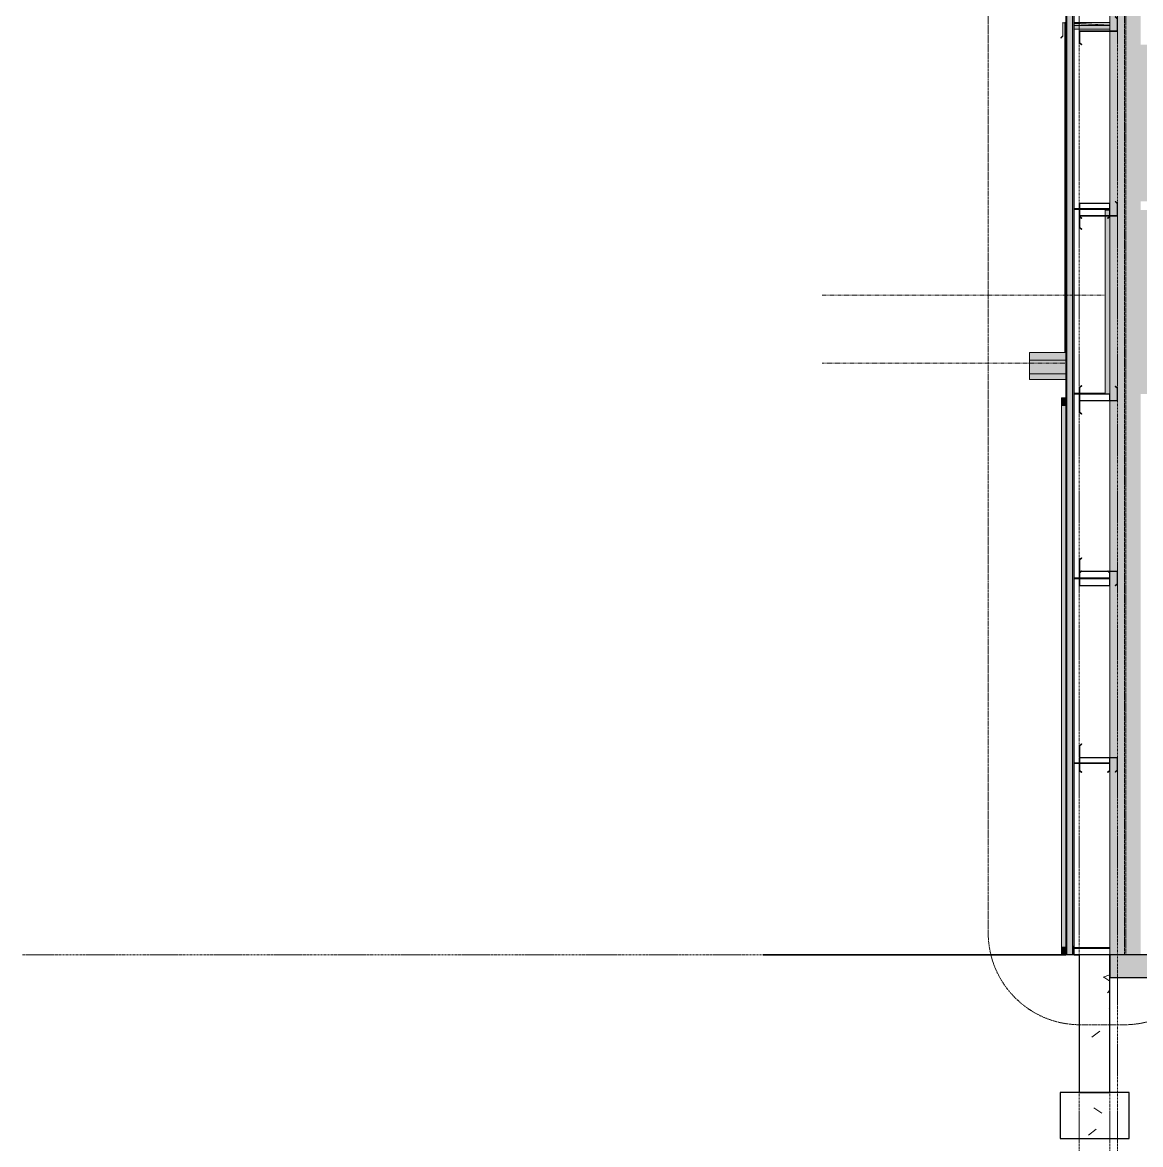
# Model space of a CAD drawing. Header units: inches. Extents: x -55396 to -733, y -290 to 853.
# Drawn here: x -14449.9 to -14158, y -49.6 to 243.5 of the extents above; entities that cross this region are included whole.
import ezdxf

# ---------------------------------------------------------------- set-up
doc = ezdxf.new("R2010")
doc.units = ezdxf.units.IN
doc.header["$MEASUREMENT"] = 0
for name, pattern in [('Dash', [0.25, 0.125, -0.125]), ('Dash Dot 3_16_', [0.3125, 0.1875, -0.0625, 0, -0.0625]), ('Grid Line 1_2_', [0.875, 0.5, -0.125, 0.125, -0.125]), ('Grid Line 1_2__2_', [0.875, 0.5, -0.125, 0.125, -0.125]), ('Hidden 1_8_', [0.1875, 0.125, -0.0625])]:
    doc.linetypes.add(name, pattern=pattern)
for name, color, linetype, lineweight in [('A-ANNO-SYMB', 150, 'Continuous', 9), ('A-DETL', 90, 'Continuous', 9), ('A-FLOR', 192, 'Continuous', 9), ('A-FLOR-LEVL', 51, 'Continuous', 9), ('A-GLAZ-CWMG', 51, 'Continuous', 9), ('A-ROOF', 132, 'Continuous', 9), ('A-ROOF-OTLN', 132, 'Continuous', 9), ('A-WALL', 113, 'Continuous', 9), ('A-WALL-PATT', 111, 'Continuous', 25), ('C-TOPO', 7, 'Continuous', 9), ('L-SITE-WALL', 31, 'Continuous', 9), ('S-BEAM', 12, 'Continuous', 9), ('S-COLS', 52, 'Continuous', 9), ('S-FNDN', 32, 'Continuous', 9), ('S-GRID', 1, 'Continuous', 9)]:
    doc.layers.add(name, color=color, linetype=linetype, lineweight=lineweight)
pattern_1 = [(50, (-38141.46, 98.42), (55.0854, -4.81984), [5.76, -63.36]), (355, (-38141.46, 98.42), (-10.6557, 57.76853), [4.608, -50.688]), (100.451, (-38136.87, 98.02), (44.42947, 52.94866), [4.895, -53.848]), (46.184, (-38141.46, 113.78), (81.96444, -12.71212), [8.64, -95.04]), (96.636, (-38134.63, 112.72), (71.7815, 74.8124), [7.343, -80.772]), (351.184, (-38141.46, 113.78), (71.78195, 74.81243), [6.912, -76.032]), (21, (-38133.78, 109.94), (45.84207, -30.92146), [5.76, -63.36]), (326, (-38133.78, 109.94), (18.68706, 55.69148), [4.608, -50.688]), (71.451, (-38129.96, 107.363), (64.5289, 24.7701), [4.895, -53.848]), (37.5, (-38141.46, 98.42), (0.933895, 25.566816), [2.534, -47.539, 2.534, -48.922, -50.88]), (37.5, (-38141.46, 98.42), (0.933895, 25.566816), [-101.53, 2.534, -48.346]), (7.5, (-38141.46, 98.42), (20.20404, 30.2913), [2.534, -26.803, 2.534, -46.387, -19.392]), (7.5, (-38141.46, 98.42), (20.20404, 30.2913), [-78.259, 2.534, -16.858]), (327.5, (-38158.586, 98.42), (40.997785, -1.732403), [2.534, -16.666, 2.534, -57.37, -79.488]), (327.5, (-38158.586, 98.42), (40.997785, -1.732403), [-79.104, 2.534, -76.954]), (317.5, (-38166.266, 98.42), (44.78888, 7.68784), [2.534, -22.426, 2.534, -37.248, -56.448]), (317.5, (-38166.266, 98.42), (44.78888, 7.68784), [-64.742, 2.534, -53.914])]
pattern_2 = [(90, (-37026.9, -1108), (-193, -193), [48, -145]), (180, (-37026.9, -1108), (-2e-14, -193), [96.25, -96.75]), (270, (-37123.16, -1060), (-193, -193), [48, -145]), (180, (-37026.9, -1060), (-2e-14, -193), [96.25, -96.75]), (270, (-37123.4, -1060), (-193, -193), [48, -145]), (180, (-37123.4, -1060), (-2e-14, -193), [96.25, -96.75]), (90, (-37219.66, -1108), (-193, -193), [48, -145]), (180, (-37123.4, -1108), (-2e-14, -193), [96.25, -96.75]), (90, (-37074.9, -1059.75), (-193, -193), [48, -145]), (180, (-37026.66, -1059.75), (-2e-14, -193), [48.25, -144.75]), (180, (-37026.66, -1011.75), (-2e-14, -193), [48.25, -144.75]), (90, (-37171.4, -1059.75), (-193, -193), [48, -145]), (180, (-37075.16, -1059.75), (-2e-14, -193), [96.25, -96.75]), (270, (-37075.16, -1011.75), (-193, -193), [48, -145]), (180, (-37075.16, -1011.75), (-2e-14, -193), [96.25, -96.75]), (180, (-37171.66, -1059.75), (-2e-14, -193), [48, -145]), (270, (-37171.66, -1011.75), (-193, -193), [48, -145]), (180, (-37171.66, -1011.75), (-2e-14, -193), [48, -145]), (90, (-37026.9, -1011.5), (-193, -193), [48, -145]), (180, (-37026.9, -1011.5), (-2e-14, -193), [96.25, -96.75]), (270, (-37123.16, -963.5), (-193, -193), [48, -145]), (180, (-37026.9, -963.5), (-2e-14, -193), [96.25, -96.75]), (270, (-37123.4, -963.5), (-193, -193), [48, -145]), (180, (-37123.4, -963.5), (-2e-14, -193), [96.25, -96.75]), (270, (-37219.66, -963.5), (-193, -193), [48, -145]), (180, (-37123.4, -1011.5), (-2e-14, -193), [96.25, -96.75]), (90, (-37074.9, -963.25), (-193, -193), [48, -145]), (180, (-37026.66, -963.25), (-2e-14, -193), [48.25, -144.75]), (180, (-37026.66, -915.25), (-2e-14, -193), [48.25, -144.75]), (90, (-37171.4, -963.25), (-193, -193), [48, -145]), (180, (-37075.16, -963.25), (-2e-14, -193), [96.25, -96.75]), (270, (-37075.16, -915.25), (-193, -193), [48, -145]), (180, (-37075.16, -915.25), (-2e-14, -193), [96.25, -96.75]), (180, (-37171.66, -963.25), (-2e-14, -193), [48, -145]), (270, (-37171.66, -915.25), (-193, -193), [48, -145]), (180, (-37171.66, -915.25), (-2e-14, -193), [48, -145])]
pattern_3 = [(45, (-38141.46, 98.42), (-19.00703, 19.00703), []), (45, (-38141.46, 127.22), (-19.00703, 19.00703), [])]

# ---------------------------------------------------------------- blocks, each defined once
blk = doc.blocks.new('Locker Rooms and Restrooms_rvt-4-Section 6')
at = {"layer": 'A-FLOR-LEVL', "linetype": 'Grid Line 1_2__2_'}
blk.add_line((-26557.32, 0), (-21746.96, 0), dxfattribs=at)
blk = doc.blocks.new('Struct_Xcel_Sports Complex_rvt-4-Section 6')
at = {"layer": 'A-FLOR'}
blk.add_hatch(color=254, dxfattribs=at).paths.add_polyline_path([(-24981.53, -6), (-22066.14, -6), (-22066.14, 0), (-26273.39, 0), (-26273.39, -6), (-25258.01, -6)], flags=0)
at = {"layer": 'A-WALL-PATT', "lineweight": 9}
h = blk.add_hatch(dxfattribs=at)
h.set_pattern_fill('FP_37', color=250, style=0, pattern_type=2)
h.set_pattern_definition(pattern_1)
h.paths.add_polyline_path([(-26281.39, -36), (-26273.39, -36), (-26273.39, 0), (-26281.39, 0), (-26281.39, -1.7)], flags=0)
at = {"layer": 'S-FNDN'}
h = blk.add_hatch(dxfattribs=at)
h.set_pattern_fill('FP_37', color=256, style=0, pattern_type=2)
h.set_pattern_definition(pattern_1)
h.paths.add_polyline_path([(-26268.39, -48), (-26268.39, -36), (-26286.39, -36), (-26286.39, -48)], flags=0)
at = {"layer": 'A-FLOR', "color": 130, "lineweight": 25}
for p, q in [((-26273.39, 0), (-26273.39, -6)), ((-22066.14, 0), (-26273.39, 0)), ((-26273.39, -6), (-22066.14, -6))]:
    blk.add_line(p, q, dxfattribs=at)
at = {"layer": 'L-SITE-WALL', "color": 130, "lineweight": 25}
for p, q in [((-26273.39, 0), (-26281.39, 0)), ((-26281.39, 0), (-26281.39, -36)), ((-26273.39, -36), (-26273.39, 0)), ((-26281.39, -36), (-26273.39, -36))]:
    blk.add_line(p, q, dxfattribs=at)
at = {"layer": 'S-FNDN', "color": 130, "lineweight": 25}
for p, q in [((-26268.39, -36), (-26286.39, -36)), ((-26286.39, -36), (-26286.39, -48)), ((-26268.39, -48), (-26268.39, -36)), ((-26286.39, -48), (-26268.39, -48))]:
    blk.add_line(p, q, dxfattribs=at)
blk = doc.blocks.new('Girt_C - 8_D-1279678-Section 6')
at = {"layer": 'S-BEAM'}
h = blk.add_hatch(color=256, dxfattribs=at)
h.paths.add_polyline_path([(-26280.81, 47.57), (-26280.74, 47.66), (-26281.28, 48.11), (-26281.28, 51.37), (-26281.39, 51.37), (-26281.39, 48.05)], flags=0)
h.paths.add_polyline_path([(-26273.96, 47.57), (-26273.39, 48.05), (-26273.39, 51.37), (-26273.5, 51.37), (-26273.5, 48.11), (-26274.04, 47.66)], flags=0)
for p, q in [((-26281.39, 51.37), (-26281.39, 48.05)), ((-26281.28, 48.11), (-26281.28, 51.37)), ((-26273.5, 51.37), (-26273.5, 48.11)), ((-26281.39, 48.05), (-26280.81, 47.57)), ((-26280.74, 47.66), (-26281.28, 48.11)), ((-26280.81, 47.57), (-26280.74, 47.66)), ((-26273.5, 48.11), (-26274.04, 47.66)), ((-26274.04, 47.66), (-26273.96, 47.57)), ((-26273.96, 47.57), (-26273.39, 48.05))]:
    blk.add_line(p, q, dxfattribs=at)
for centre, radius, start, end in [((-26281.2, 51.37), 0.188, 90, 180), ((-26281.2, 51.37), 0.0782, 90, 176.9576), ((-26273.58, 51.37), 0.0782, 2.1227, 90)]:
    blk.add_arc(centre, radius, start, end, dxfattribs=at)
blk = doc.blocks.new('Girt_C - 8_D-1253499-Section 6')
at = {"layer": 'S-BEAM'}
h = blk.add_hatch(color=256, dxfattribs=at)
h.paths.add_polyline_path([(-26281.2, 96.32), (-26273.58, 96.32), (-26273.58, 96.43), (-26281.2, 96.43)], flags=0)
h.paths.add_polyline_path([(-26273.5, 96.5), (-26273.39, 96.51), (-26273.39, 99.82), (-26273.76, 100.07), (-26273.86, 100.07), (-26273.5, 99.77)], flags=0)
h.paths.add_polyline_path([(-26281.28, 96.5), (-26281.2, 99.83), (-26281.02, 100.07), (-26281.09, 100.07), (-26281.39, 99.82), (-26281.39, 96.51)], flags=0)
h.paths.add_polyline_path([(-26273.86, 100.18), (-26273.82, 100.18), (-26273.97, 100.3), (-26273.99, 100.18)], flags=0)
h.paths.add_polyline_path([(-26280.96, 100.18), (-26280.75, 100.22), (-26280.82, 100.3)], flags=0)
for p, q in [((-26281.09, 100.07), (-26281.39, 99.82)), ((-26281.39, 99.82), (-26281.39, 96.51)), ((-26281.28, 99.77), (-26280.92, 100.07)), ((-26281.28, 96.5), (-26281.28, 99.77)), ((-26280.82, 100.3), (-26280.97, 100.18)), ((-26280.75, 100.22), (-26280.82, 100.3)), ((-26273.97, 100.3), (-26274.04, 100.22)), ((-26273.82, 100.18), (-26273.97, 100.3)), ((-26273.86, 100.07), (-26273.5, 99.77)), ((-26273.39, 99.82), (-26273.69, 100.07)), ((-26273.5, 99.77), (-26273.5, 96.5)), ((-26273.58, 96.43), (-26281.2, 96.43)), ((-26281.2, 96.32), (-26273.58, 96.32))]:
    blk.add_line(p, q, dxfattribs=at)
for centre, radius, start, end in [((-26281.2, 96.51), 0.188, 180, 270), ((-26281.2, 96.51), 0.0782, 182.1227, 270), ((-26273.58, 96.51), 0.188, 270, 0), ((-26273.58, 96.51), 0.0782, 270, 356.9576)]:
    blk.add_arc(centre, radius, start, end, dxfattribs=at)
blk = doc.blocks.new('Rectangular Mullion - Exterior 2_ x 4_5_-1135294-Section 6')
at = {"layer": 'A-GLAZ-CWMG'}
blk.add_hatch(color=256, dxfattribs=at).paths.add_polyline_path([(-26284.88, 0), (-26284.9, 2), (-26286.02, 2), (-26286.02, 0)], flags=0)
for p, q in [((-26284.88, 2), (-26286.02, 2)), ((-26286.02, 2), (-26286.02, 0))]:
    blk.add_line(p, q, dxfattribs=at)
blk = doc.blocks.new('Rectangular Mullion - Exterior 2_ x 4_5_-1142341-Section 6')
at = {"layer": 'A-GLAZ-CWMG'}
blk.add_hatch(color=256, dxfattribs=at).paths.add_polyline_path([(-26286.02, 97), (-26284.88, 97), (-26284.88, 143.5), (-26286.02, 143.5), (-26286.02, 115.49)], flags=0)
for p, q in [((-26286.02, 143.5), (-26284.88, 143.5)), ((-26286.02, 97), (-26286.02, 143.5))]:
    blk.add_line(p, q, dxfattribs=at)
blk = doc.blocks.new('Rectangular Mullion - Exterior 2_ x 4_5_-1142342-Section 6')
at = {"layer": 'A-GLAZ-CWMG'}
blk.add_hatch(color=256, dxfattribs=at).paths.add_polyline_path([(-26284.88, 2), (-26284.88, 97), (-26286.02, 97), (-26286.02, 2)], flags=0)
for p, q in [((-26286.02, 2), (-26286.02, 97)), ((-26284.88, 2), (-26286.02, 2))]:
    blk.add_line(p, q, dxfattribs=at)
blk = doc.blocks.new('Rectangular Mullion - Exterior 2_ x 4_5_-1135297-Section 6')
at = {"layer": 'A-GLAZ-CWMG'}
blk.add_hatch(color=256, dxfattribs=at).paths.add_polyline_path([(-26286.02, 143.5), (-26284.88, 143.5), (-26284.88, 145.5), (-26286.02, 145.5), (-26286.02, 144.78)], flags=0)
for p, q in [((-26284.88, 145.5), (-26286.02, 145.5)), ((-26286.02, 145.5), (-26286.02, 143.5)), ((-26286.02, 143.5), (-26284.88, 143.5))]:
    blk.add_line(p, q, dxfattribs=at)
blk = doc.blocks.new('Rectangular Mullion - Profile_Polycarbonate_Lower-1149884-Section 6')
at = {"layer": 'A-GLAZ-CWMG'}
blk.add_hatch(color=256, dxfattribs=at).paths.add_polyline_path([(-26282.75, 0), (-26282.81, 0.06), (-26284.81, 0.06), (-26284.88, 0)], flags=0)
at = {"layer": 'A-GLAZ-CWMG', "lineweight": 13}
for p, q in [((-26284.75, 1.46), (-26284.88, 1.46)), ((-26284.88, 1.46), (-26284.88, 0)), ((-26284.88, 0), (-26282.75, 0)), ((-26284.81, 0.06), (-26284.81, 1.39)), ((-26284.81, 1.39), (-26284.75, 1.39)), ((-26282.81, 0.06), (-26284.81, 0.06)), ((-26284.75, 1.39), (-26284.75, 1.46)), ((-26282.75, 2.24), (-26283.1, 2.24)), ((-26283.1, 2.24), (-26283.1, 1.99)), ((-26283.1, 1.99), (-26283.04, 1.99)), ((-26283.04, 1.99), (-26283.04, 2.18)), ((-26283.04, 2.18), (-26282.81, 2.18)), ((-26282.81, 2.18), (-26282.81, 0.06)), ((-26282.75, 0), (-26282.75, 2.24))]:
    blk.add_line(p, q, dxfattribs=at)
blk = doc.blocks.new('Rectangular Mullion - Profile_Polycarbonate_Upper and left-1189760-Section 6')
at = {"layer": 'A-GLAZ-CWMG'}
for points in [[(-26284.68, 0.06), (-26283.1, 0.06), (-26283.1, 346.41), (-26284.68, 346.41), (-26284.68, 0.2)], [(-26284.75, 0.06), (-26284.75, 343.75), (-26284.88, 343.75), (-26284.81, 0.06)], [(-26282.81, 0.06), (-26282.75, 343), (-26283.1, 343), (-26283.1, 0.06)], [(-26284.75, 0.06), (-26284.68, 0.06), (-26284.75, 0.12)], [(-26283.1, 0.06), (-26283.1, 0.06), (-26283.1, 0.35)]]:
    blk.add_hatch(color=256, dxfattribs=at).paths.add_polyline_path(points, flags=0)
for p, q in [((-26283.1, 346.41), (-26284.68, 346.41)), ((-26284.75, 343.75), (-26284.88, 343.75)), ((-26284.88, 343.75), (-26284.88, 1.46)), ((-26284.75, 343.75), (-26284.75, 0.06)), ((-26282.75, 343), (-26283.1, 343)), ((-26283.1, 343), (-26283.1, 0.06)), ((-26282.75, 343), (-26282.75, 2.24))]:
    blk.add_line(p, q, dxfattribs=at)
blk = doc.blocks.new('Girt_C - 8_D-1253520-Section 6')
at = {"layer": 'S-BEAM'}
h = blk.add_hatch(color=256, dxfattribs=at)
h.paths.add_polyline_path([(-26273.97, 192.31), (-26273.39, 192.8), (-26273.39, 192.94), (-26273.5, 192.94), (-26273.5, 192.85), (-26274.04, 192.4)], flags=0)
h.paths.add_polyline_path([(-26280.82, 192.31), (-26280.75, 192.4), (-26281.28, 192.85), (-26281.28, 192.71)], flags=0)
h.paths.add_polyline_path([(-26281.39, 192.86), (-26281.28, 192.86), (-26281.28, 196.11), (-26281.39, 196.11), (-26281.39, 192.86)], flags=0)
h.paths.add_polyline_path([(-26273.5, 193.05), (-26273.39, 193.05), (-26273.39, 196.11), (-26273.5, 196.11), (-26273.5, 193.61)], flags=0)
h.paths.add_polyline_path([(-26273.58, 196.19), (-26273.58, 196.3), (-26281.2, 196.3), (-26281.2, 196.19)], flags=0)
for p, q in [((-26281.39, 196.11), (-26281.39, 192.86)), ((-26281.28, 192.86), (-26281.28, 196.11)), ((-26273.58, 196.3), (-26281.2, 196.3)), ((-26281.2, 196.19), (-26273.58, 196.19)), ((-26273.5, 196.11), (-26273.5, 193.05)), ((-26280.75, 192.4), (-26281.28, 192.85)), ((-26281.28, 192.71), (-26280.82, 192.31)), ((-26280.82, 192.31), (-26280.75, 192.4)), ((-26273.5, 192.85), (-26274.04, 192.4)), ((-26274.04, 192.4), (-26273.97, 192.31)), ((-26273.97, 192.31), (-26273.39, 192.8)), ((-26273.5, 192.94), (-26273.5, 192.85))]:
    blk.add_line(p, q, dxfattribs=at)
for centre, radius, start, end in [((-26281.2, 196.11), 0.188, 90, 180), ((-26281.2, 196.11), 0.0782, 90, 177.8773), ((-26273.58, 196.11), 0.188, 0, 90), ((-26273.58, 196.11), 0.0782, 3.0424, 90)]:
    blk.add_arc(centre, radius, start, end, dxfattribs=at)
blk = doc.blocks.new('Girt_C - 8_D-1279677-Section 6')
at = {"layer": 'S-BEAM'}
h = blk.add_hatch(color=256, dxfattribs=at)
h.paths.add_polyline_path([(-26281.28, 144.87), (-26281.28, 148.14), (-26280.74, 148.59), (-26280.81, 148.67), (-26281.39, 148.19), (-26281.39, 144.88)], flags=0)
h.paths.add_polyline_path([(-26273.5, 144.87), (-26273.39, 144.88), (-26273.44, 146.5), (-26273.5, 146.5)], flags=0)
for p, q in [((-26280.81, 148.67), (-26281.39, 148.19)), ((-26281.39, 148.19), (-26281.39, 144.88)), ((-26281.28, 148.14), (-26280.74, 148.59)), ((-26281.28, 144.87), (-26281.28, 148.14)), ((-26280.74, 148.59), (-26280.81, 148.67)), ((-26273.5, 146.5), (-26273.5, 144.87))]:
    blk.add_line(p, q, dxfattribs=at)
for centre, radius, start, end in [((-26281.2, 144.88), 0.188, 180, 270), ((-26281.2, 144.88), 0.0782, 183.0424, 270), ((-26273.58, 144.88), 0.0782, 270, 357.8773)]:
    blk.add_arc(centre, radius, start, end, dxfattribs=at)
blk = doc.blocks.new('Girt_Z - 10_D-1223970-Section 6')
at = {"layer": 'S-BEAM', "lineweight": 15}
for p, q in [((-26271.96, 148.54), (-26272.04, 148.46)), ((-26272.04, 148.46), (-26271.5, 148.01)), ((-26271.39, 148.06), (-26271.96, 148.54)), ((-26271.5, 148.01), (-26271.5, 144.87)), ((-26271.39, 144.69), (-26271.39, 148.06)), ((-26281.39, 144.61), (-26281.39, 141.67)), ((-26281.28, 141.72), (-26281.28, 144.61)), ((-26271.58, 144.8), (-26281.2, 144.8)), ((-26281.2, 144.69), (-26271.39, 144.69)), ((-26281.39, 141.67), (-26280.82, 141.19)), ((-26280.75, 141.27), (-26281.28, 141.72)), ((-26280.82, 141.19), (-26280.75, 141.27))]:
    blk.add_line(p, q, dxfattribs=at)
for centre, radius, start, end in [((-26281.2, 144.61), 0.188, 90, 180), ((-26281.2, 144.61), 0.0782, 90, 177.8773), ((-26271.58, 144.88), 0.0782, 270, 356.9576)]:
    blk.add_arc(centre, radius, start, end, dxfattribs=at)
blk = doc.blocks.new('Girt_Z - 10_D-1223971-Section 6')
at = {"layer": 'S-BEAM'}
h = blk.add_hatch(dxfattribs=at)
h.set_pattern_fill('FP_35', color=256, style=0, pattern_type=2)
h.set_pattern_definition(pattern_3)
h.paths.add_polyline_path([(-26280.82, 237.69), (-26280.75, 237.77), (-26281.28, 238.22), (-26281.28, 241.11), (-26281.39, 241.11), (-26281.39, 238.17)], flags=0)
h.paths.add_polyline_path([(-26271.39, 241.19), (-26271.39, 244.56), (-26271.96, 245.04), (-26272.04, 244.96), (-26271.5, 244.51), (-26271.5, 241.37)], flags=0)
h.paths.add_polyline_path([(-26271.39, 241.19), (-26271.58, 241.3), (-26281.2, 241.3), (-26281.2, 241.19), (-26277.51, 241.19)], flags=0)
at = {"layer": 'S-BEAM', "lineweight": 15}
for p, q in [((-26271.96, 245.04), (-26272.04, 244.96)), ((-26272.04, 244.96), (-26271.5, 244.51)), ((-26271.39, 244.56), (-26271.96, 245.04)), ((-26271.5, 244.51), (-26271.5, 241.37)), ((-26271.39, 241.19), (-26271.39, 244.56)), ((-26281.39, 241.11), (-26281.39, 238.17)), ((-26281.28, 238.22), (-26281.28, 241.11)), ((-26271.58, 241.3), (-26281.2, 241.3)), ((-26281.2, 241.19), (-26271.39, 241.19)), ((-26281.39, 238.17), (-26280.82, 237.69)), ((-26280.75, 237.77), (-26281.28, 238.22)), ((-26280.82, 237.69), (-26280.75, 237.77))]:
    blk.add_line(p, q, dxfattribs=at)
for centre, radius, start, end in [((-26281.2, 241.11), 0.188, 90, 180), ((-26281.2, 241.11), 0.0782, 90, 177.8773), ((-26271.58, 241.38), 0.0782, 270, 356.9576)]:
    blk.add_arc(centre, radius, start, end, dxfattribs=at)
blk = doc.blocks.new('Girt_Z - 10_D-1223975-Section 6')
at = {"layer": 'S-BEAM'}
h = blk.add_hatch(dxfattribs=at)
h.set_pattern_fill('FP_35', color=256, style=0, pattern_type=2)
h.set_pattern_definition(pattern_3)
h.paths.add_polyline_path([(-26280.82, 189.44), (-26280.75, 189.52), (-26281.28, 189.97), (-26281.28, 192.86), (-26281.39, 192.86), (-26281.39, 189.92)], flags=0)
h.paths.add_polyline_path([(-26271.39, 192.94), (-26271.39, 196.31), (-26271.96, 196.79), (-26272.04, 196.71), (-26271.5, 196.26), (-26271.5, 193.12)], flags=0)
h.paths.add_polyline_path([(-26271.39, 192.94), (-26271.58, 193.05), (-26281.2, 193.05), (-26281.2, 192.94), (-26277.51, 192.94)], flags=0)
at = {"layer": 'S-BEAM', "lineweight": 15}
for p, q in [((-26271.96, 196.79), (-26272.04, 196.71)), ((-26272.04, 196.71), (-26271.5, 196.26)), ((-26271.39, 196.31), (-26271.96, 196.79)), ((-26271.5, 196.26), (-26271.5, 193.12)), ((-26271.39, 192.94), (-26271.39, 196.31)), ((-26281.39, 192.86), (-26281.39, 189.92)), ((-26281.28, 189.97), (-26281.28, 192.86)), ((-26271.58, 193.05), (-26281.2, 193.05)), ((-26281.2, 192.94), (-26271.39, 192.94)), ((-26281.39, 189.92), (-26280.82, 189.44)), ((-26280.75, 189.52), (-26281.28, 189.97)), ((-26280.82, 189.44), (-26280.75, 189.52))]:
    blk.add_line(p, q, dxfattribs=at)
for centre, radius, start, end in [((-26281.2, 192.86), 0.188, 90, 180), ((-26281.2, 192.86), 0.0782, 90, 177.8773), ((-26271.58, 193.13), 0.0782, 270, 356.9576)]:
    blk.add_arc(centre, radius, start, end, dxfattribs=at)
blk = doc.blocks.new('Girt_Z - 10_D-1239982-Section 6')
at = {"layer": 'S-BEAM', "lineweight": 15}
for p, q in [((-26280.82, 103.68), (-26281.39, 103.2)), ((-26281.39, 103.2), (-26281.39, 100.26)), ((-26281.28, 103.14), (-26280.75, 103.59)), ((-26281.28, 100.25), (-26281.28, 103.14)), ((-26280.75, 103.59), (-26280.82, 103.68)), ((-26271.39, 100.18), (-26281.2, 100.18)), ((-26281.2, 100.07), (-26271.58, 100.07)), ((-26271.5, 100), (-26271.5, 96.86)), ((-26271.39, 96.8), (-26271.39, 100.18)), ((-26271.5, 96.86), (-26272.04, 96.41)), ((-26271.96, 96.32), (-26271.39, 96.8)), ((-26272.04, 96.41), (-26271.96, 96.32))]:
    blk.add_line(p, q, dxfattribs=at)
for centre, radius, start, end in [((-26281.2, 100.26), 0.188, 180, 270), ((-26281.2, 100.26), 0.0782, 182.1227, 270), ((-26271.58, 99.99), 0.0782, 3.0424, 90)]:
    blk.add_arc(centre, radius, start, end, dxfattribs=at)
blk = doc.blocks.new('Girt_Z - 10_D-1236892-Section 6')
at = {"layer": 'S-BEAM'}
h = blk.add_hatch(dxfattribs=at)
h.set_pattern_fill('FP_35', color=256, style=0, pattern_type=2)
h.set_pattern_definition(pattern_3)
h.paths.add_polyline_path([(-26271.96, 47.7), (-26271.39, 48.18), (-26271.39, 51.55), (-26271.5, 51.37), (-26271.5, 48.23), (-26272.04, 47.78)], flags=0)
h.paths.add_polyline_path([(-26281.2, 51.45), (-26271.58, 51.45), (-26271.39, 51.55), (-26281.2, 51.55)], flags=0)
h.paths.add_polyline_path([(-26281.28, 51.63), (-26281.28, 54.52), (-26280.75, 54.97), (-26280.82, 55.05), (-26281.39, 54.57), (-26281.39, 51.63)], flags=0)
at = {"layer": 'S-BEAM', "lineweight": 15}
for p, q in [((-26280.82, 55.05), (-26281.39, 54.57)), ((-26281.39, 54.57), (-26281.39, 51.63)), ((-26281.28, 54.52), (-26280.75, 54.97)), ((-26281.28, 51.63), (-26281.28, 54.52)), ((-26280.75, 54.97), (-26280.82, 55.05)), ((-26271.39, 51.55), (-26281.2, 51.55)), ((-26281.2, 51.45), (-26271.58, 51.45)), ((-26271.5, 51.37), (-26271.5, 48.23)), ((-26271.39, 48.18), (-26271.39, 51.55)), ((-26271.5, 48.23), (-26272.04, 47.78)), ((-26272.04, 47.78), (-26271.96, 47.7)), ((-26271.96, 47.7), (-26271.39, 48.18))]:
    blk.add_line(p, q, dxfattribs=at)
for centre, radius, start, end in [((-26281.2, 51.63), 0.188, 180, 270), ((-26281.2, 51.63), 0.0782, 182.1227, 270), ((-26271.58, 51.37), 0.0782, 3.0424, 90)]:
    blk.add_arc(centre, radius, start, end, dxfattribs=at)
blk = doc.blocks.new('W-Wide Flange-Column - B1_L-1279662-Section 6')
at = {"layer": 'S-COLS', "linetype": 'Hidden 1_8_'}
for p, q in [((-26269.55, 336.26), (-26269.55, 0)), ((-26269.23, 0), (-26269.23, 336.26))]:
    blk.add_line(p, q, dxfattribs=at)

msp = doc.modelspace()

# ---------------------------------------------------------------- hatches: boundary and pattern name
at = {"layer": 'A-ROOF', "lineweight": 5}
for points in [[(-14187, 155.33), (-14177.48, 155.33), (-14177.48, 157.33), (-14187, 157.33)], [(-14187, 151.73), (-14177.48, 151.73), (-14177.48, 155.33), (-14187, 155.33), (-14187, 154.55)]]:
    msp.add_hatch(color=256, dxfattribs=at).paths.add_polyline_path(points, flags=0)
at = {"layer": 'A-ROOF-OTLN', "lineweight": 5}
msp.add_hatch(color=256, dxfattribs=at).paths.add_polyline_path([(-14177.48, 150.23), (-14177.48, 151.73), (-14187, 151.73), (-14187, 150.23), (-14178.75, 150.23)], flags=0)
at = {"layer": 'A-WALL', "lineweight": 5}
h = msp.add_hatch(color=256, dxfattribs=at)
h.paths.add_polyline_path([(-14178.77, 239.46), (-14178.25, 239.97), (-14178.25, 243.43), (-14178.31, 243.5), (-14178.31, 240), (-14178.81, 239.5)], flags=0)
h.paths.add_polyline_path([(-14166, 242.79), (-14166, 242.85), (-14170.11, 243.01)], flags=0)
h = msp.add_hatch(color=256, dxfattribs=at)
h.paths.add_polyline_path([(-14166, 242.69), (-14166, 242.79), (-14175.36, 243.28), (-14175.36, 242.69), (-14170.11, 242.69)], flags=0)
h.paths.add_polyline_path([(-14177.54, 242.69), (-14177.48, 242.69), (-14177.48, 243.39), (-14177.75, 243.41), (-14177.75, 242.69)], flags=0)
h.paths.add_polyline_path([(-14166, 242.85), (-14166, 243.5), (-14175.36, 243.43), (-14175.36, 243.35), (-14170.11, 243.07)], flags=0)
h.paths.add_polyline_path([(-14177.48, 243.46), (-14177.48, 243.5), (-14177.75, 243.47)], flags=0)
h = msp.add_hatch(color=256, dxfattribs=at)
h.paths.add_polyline_path([(-14177.48, 240), (-14177.54, 242.69), (-14177.75, 242.63), (-14177.75, 240)], flags=0)
h.paths.add_polyline_path([(-14175.36, 241.75), (-14166, 241.75), (-14166, 242.69), (-14175.36, 242.63)], flags=0)
msp.add_hatch(color=256, dxfattribs=at).paths.add_polyline_path([(-14177.75, 239.5), (-14177.48, 239.5), (-14177.48, 240), (-14177.75, 240)], flags=0)
at = {"layer": 'A-WALL-PATT', "lineweight": 9, "transparency": 33554649}
msp.add_hatch(color=256, dxfattribs=at).paths.add_polyline_path([(-14175.71, 0.06), (-14175.71, 350.57), (-14177.29, 350.57), (-14177.29, 0.06)], flags=0)
at = {"layer": 'A-WALL-PATT', "lineweight": 9}
h = msp.add_hatch(dxfattribs=at)
h.set_pattern_fill('FP_31', color=256, style=0, pattern_type=2)
h.set_pattern_definition([(90, (-38119.56, -191.25), (-193, -193), [48, -145]), (180, (-38119.56, -191.25), (-2e-14, -193), [96.25, -96.75]), (270, (-38215.81, -143.25), (-193, -193), [48, -145]), (180, (-38119.56, -143.25), (-2e-14, -193), [96.25, -96.75]), (270, (-38216.06, -143.25), (-193, -193), [48, -145]), (180, (-38216.06, -143.25), (-2e-14, -193), [96.25, -96.75]), (90, (-38312.31, -191.25), (-193, -193), [48, -145]), (180, (-38216.06, -191.25), (-2e-14, -193), [96.25, -96.75]), (90, (-38167.56, -143), (-193, -193), [48, -145]), (180, (-38119.31, -143), (-2e-14, -193), [48.25, -144.75]), (180, (-38119.31, -95), (-2e-14, -193), [48.25, -144.75]), (90, (-38264.06, -143), (-193, -193), [48, -145]), (180, (-38167.81, -143), (-2e-14, -193), [96.25, -96.75]), (270, (-38167.81, -95), (-193, -193), [48, -145]), (180, (-38167.81, -95), (-2e-14, -193), [96.25, -96.75]), (180, (-38264.31, -143), (-2e-14, -193), [48, -145]), (270, (-38264.31, -95), (-193, -193), [48, -145]), (180, (-38264.31, -95), (-2e-14, -193), [48, -145]), (90, (-38119.56, -94.75), (-193, -193), [48, -145]), (180, (-38119.56, -94.75), (-2e-14, -193), [96.25, -96.75]), (270, (-38215.81, -46.75), (-193, -193), [48, -145]), (180, (-38119.56, -46.75), (-2e-14, -193), [96.25, -96.75]), (270, (-38216.06, -46.75), (-193, -193), [48, -145]), (180, (-38216.06, -46.75), (-2e-14, -193), [96.25, -96.75]), (270, (-38312.31, -46.75), (-193, -193), [48, -145]), (180, (-38216.06, -94.75), (-2e-14, -193), [96.25, -96.75]), (90, (-38167.56, -46.5), (-193, -193), [48, -145]), (180, (-38119.31, -46.5), (-2e-14, -193), [48.25, -144.75]), (180, (-38119.31, 1.5), (-2e-14, -193), [48.25, -144.75]), (90, (-38264.06, -46.5), (-193, -193), [48, -145]), (180, (-38167.81, -46.5), (-2e-14, -193), [96.25, -96.75]), (270, (-38167.81, 1.5), (-193, -193), [48, -145]), (180, (-38167.81, 1.5), (-2e-14, -193), [96.25, -96.75]), (180, (-38264.31, -46.5), (-2e-14, -193), [48, -145]), (270, (-38264.31, 1.5), (-193, -193), [48, -145]), (180, (-38264.31, 1.5), (-2e-14, -193), [48, -145])])
h.paths.add_polyline_path([(-14166, 0), (-14166, 48.05), (-14166.57, 47.57), (-14166.64, 47.66), (-14166.11, 48.11), (-14166.11, 51.37), (-14170.11, 51.45), (-14173.81, 51.52), (-14173.81, 51.55), (-14166, 51.55), (-14166, 96.51), (-14166.11, 96.5), (-14166.19, 99.83), (-14166.57, 100.07), (-14173.53, 100.07), (-14173.89, 99.77), (-14173.89, 96.5), (-14174, 96.51), (-14174, 99.82), (-14173.81, 100.07), (-14173.81, 100.18), (-14173.57, 100.18), (-14173.42, 100.3), (-14173.35, 100.18), (-14166.64, 100.22), (-14166.57, 100.3), (-14166.43, 100.18), (-14166, 100.18), (-14166, 144.69), (-14173.81, 144.74), (-14173.81, 144.8), (-14166.11, 144.87), (-14166.19, 146.5), (-14167.24, 146.5), (-14167.24, 192.94), (-14173.81, 192.94), (-14173.81, 193.05), (-14167.24, 193.05), (-14167.24, 194.5), (-14166.11, 194.5), (-14166.11, 196.11), (-14166, 196.19), (-14166, 241.19), (-14173.81, 241.19), (-14173.81, 241.3), (-14166, 241.3), (-14166, 241.75), (-14175.36, 241.75), (-14175.36, 0), (-14174, 0)], flags=0)
h.paths.add_polyline_path([(-14173.42, 47.57), (-14174, 48.11), (-14174, 51.37), (-14173.89, 51.37), (-14173.81, 48.04), (-14173.35, 47.66)], flags=0)
h.paths.add_polyline_path([(-14173.89, 51.63), (-14174, 51.63), (-14174, 54.57), (-14173.42, 55.05), (-14173.35, 54.97), (-14173.89, 54.52)], flags=0)
h.paths.add_polyline_path([(-14173.81, 96.32), (-14173.81, 96.43), (-14166.19, 96.43), (-14166.19, 96.32), (-14173.81, 96.32)], flags=0)
h.paths.add_polyline_path([(-14166, 99.82), (-14166, 100.07), (-14166.3, 100.07), (-14166.11, 99.91)], flags=0)
h.paths.add_polyline_path([(-14173.89, 100.25), (-14174, 100.3), (-14174, 103.2), (-14173.42, 103.68), (-14173.35, 103.59), (-14173.89, 103.14), (-14173.89, 100.3)], flags=0)
h.paths.add_polyline_path([(-14173.42, 141.19), (-14174, 141.72), (-14174, 144.61), (-14173.89, 144.61), (-14173.81, 141.66), (-14173.35, 141.27)], flags=0)
h.paths.add_polyline_path([(-14173.89, 144.87), (-14174, 144.88), (-14174, 148.19), (-14173.42, 148.67), (-14173.35, 148.59), (-14173.89, 148.14)], flags=0)
h.paths.add_polyline_path([(-14173.42, 189.44), (-14174, 189.97), (-14174, 196.11), (-14173.89, 196.11), (-14173.81, 192.78), (-14173.35, 192.4), (-14173.42, 192.31), (-14173.89, 192.71), (-14173.81, 189.91), (-14173.35, 189.52)], flags=0)
h.paths.add_polyline_path([(-14167.24, 196.19), (-14173.81, 196.19), (-14173.81, 196.3), (-14166.19, 196.3), (-14166.19, 196.19)], flags=0)
h.paths.add_polyline_path([(-14173.42, 237.69), (-14174, 238.22), (-14174, 241.11), (-14173.89, 241.11), (-14173.81, 238.16), (-14173.35, 237.77)], flags=0)
h = msp.add_hatch(dxfattribs=at)
h.set_pattern_fill('FP_28', color=256, style=0, pattern_type=2)
h.set_pattern_definition(pattern_2)
h.paths.add_polyline_path([(-12532.24, 176), (-12431, 176), (-12431, 194.5), (-12535.55, 194.5), (-12552.56, 176), (-12534.84, 176)], flags=0)
h.paths.add_polyline_path([(-14166, 176), (-14166, 192.8), (-14166.57, 192.31), (-14166.64, 192.4), (-14166.11, 192.94), (-14167.24, 192.94), (-14167.24, 176)], flags=0)
h.paths.add_polyline_path([(-14158, 176), (-13878.5, 176), (-13878.5, 194.5), (-14158, 194.5), (-14158, 183.84)], flags=0)
h.paths.add_polyline_path([(-13868.5, 176), (-13589, 176), (-13589, 194.5), (-13868.5, 194.5)], flags=0)
h.paths.add_polyline_path([(-13579, 176), (-13525.76, 176), (-13531.66, 194.5), (-13579, 194.5)], flags=0)
h.paths.add_polyline_path([(-10692, 176), (-10692, 194.5), (-10973.5, 194.5), (-10973.5, 176), (-10696.91, 176)], flags=0)
h.paths.add_polyline_path([(-10983.5, 176), (-10983.5, 194.5), (-11263, 194.5), (-11263, 176), (-11077.06, 176)], flags=0)
h.paths.add_polyline_path([(-13522.49, 176), (-13518.09, 176), (-13518.09, 194.5), (-13528.39, 194.5), (-13524.99, 183.84)], flags=0)
h.paths.add_polyline_path([(-13511.47, 176), (-13507.07, 176), (-13501.17, 194.5), (-13511.47, 194.5), (-13511.47, 193.61)], flags=0)
h.paths.add_polyline_path([(-11273, 176), (-11273, 194.5), (-11377.55, 194.5), (-11394.56, 176), (-11284.42, 176)], flags=0)
h.paths.add_polyline_path([(-13503.8, 176), (-13299.5, 176), (-13299.5, 194.5), (-13497.9, 194.5), (-13498.19, 193.61)], flags=0)
h.paths.add_polyline_path([(-13289.5, 176), (-13010, 176), (-13010, 194.5), (-13289.5, 194.5)], flags=0)
h.paths.add_polyline_path([(-13000, 176), (-12860.19, 176), (-12866.09, 194.5), (-13000, 194.5)], flags=0)
h.paths.add_polyline_path([(-12856.92, 176), (-12852.53, 176), (-12852.53, 194.5), (-12862.82, 194.5), (-12862.54, 193.61)], flags=0)
h.paths.add_polyline_path([(-12845.9, 176), (-12841.51, 176), (-12835.61, 194.5), (-12845.9, 194.5), (-12845.9, 183.84)], flags=0)
h.paths.add_polyline_path([(-12838.24, 176), (-12720.5, 176), (-12720.5, 194.5), (-12832.34, 194.5), (-12832.62, 193.61)], flags=0)
h.paths.add_polyline_path([(-12710.5, 176), (-12588.89, 176), (-12605.94, 194.5), (-12710.5, 194.5)], flags=0)
h.paths.add_polyline_path([(-11395.96, 176), (-11378.91, 194.5), (-11446.59, 194.5), (-11429.52, 176), (-11396.05, 176)], flags=0)
h.paths.add_polyline_path([(-12563.37, 176), (-12553.96, 176), (-12536.91, 194.5), (-12604.59, 194.5), (-12587.52, 176), (-12570.42, 176)], flags=0)
h.paths.add_polyline_path([(-11442.67, 176), (-11430.89, 176), (-11447.94, 194.5), (-11552.5, 194.5), (-11552.5, 176), (-11449.28, 176)], flags=0)
h.paths.add_polyline_path([(-11562.5, 176), (-11562.5, 194.5), (-11842, 194.5), (-11842, 176), (-11630.01, 176)], flags=0)
h.paths.add_polyline_path([(-12421, 176), (-12141.5, 176), (-12141.5, 194.5), (-12421, 194.5)], flags=0)
h.paths.add_polyline_path([(-11852, 176), (-11852, 194.5), (-12131.5, 194.5), (-12131.5, 176), (-11906.48, 176)], flags=0)
h.paths.add_polyline_path([(-14167.24, 193.05), (-14166.11, 193.05), (-14166.11, 194.5), (-14167.24, 194.5), (-14167.24, 193.61)], flags=0)
h = msp.add_hatch(dxfattribs=at)
h.set_pattern_fill('FP_28', color=256, style=0, pattern_type=2)
h.set_pattern_definition(pattern_2)
h.paths.add_polyline_path([(-13374.87, 0), (-13299.5, 0), (-13299.5, 176), (-13503.8, 176), (-13507.53, 164.31), (-13502.84, 164.31), (-13502.78, 160.19), (-13502.66, 160.19), (-13502.66, 157.56), (-13480.78, 157.56), (-13480.78, 156), (-13478.78, 156), (-13478.78, 114), (-13509.31, 113.93), (-13509.82, 113.35), (-13509.87, 113.28), (-13510.71, 107.11), (-13510.84, 104.39), (-13510.86, 101.31), (-13518.78, 101.31), (-13518.75, 105.72), (-13519.01, 109.05), (-13519.85, 113.43), (-13520.02, 113.58), (-13520.34, 114), (-13550.78, 114), (-13550.78, 156), (-13548.78, 156), (-13548.78, 157.56), (-13526.91, 157.56), (-13526.83, 160.19), (-13526.72, 160.19), (-13526.66, 164.31), (-13522.03, 164.31), (-13525.76, 176), (-13579, 176), (-13579, 0), (-13455.37, 0), (-13455.37, 98.25), (-13374.87, 98.25), (-13374.87, 37.37)], flags=0)
h.paths.add_polyline_path([(-13288.85, 0), (-13053.37, 0), (-13053.37, 98.25), (-13011.37, 98.25), (-13011.37, 0), (-13010, 0), (-13010, 176), (-13289.5, 176), (-13289.5, 0)], flags=0)
h.paths.add_polyline_path([(-13632.12, 0), (-13589, 0), (-13589, 176), (-13868.5, 176), (-13868.5, 146.5), (-13632.12, 146.5), (-13632.12, 76.43)], flags=0)
h.paths.add_polyline_path([(-12710.5, 0), (-12522.62, 0), (-12522.62, 98.25), (-12517.25, 98.27), (-12570.75, 156.31), (-12710.5, 4.69), (-12710.5, 0.1)], flags=0)
h.paths.add_polyline_path([(-12720.5, 0), (-12720.5, 176), (-12838.24, 176), (-12841.96, 164.31), (-12837.28, 164.31), (-12837.21, 160.19), (-12837.09, 160.19), (-12837.09, 157.56), (-12815.21, 157.56), (-12815.21, 156), (-12813.21, 156), (-12813.21, 114), (-12843.74, 113.93), (-12844.23, 113.11), (-12844.38, 112.5), (-12845.05, 108.24), (-12845.27, 104.39), (-12845.29, 101.31), (-12853.21, 101.31), (-12853.18, 105.72), (-12853.51, 109.44), (-12854.27, 113.3), (-12854.79, 114), (-12885.21, 114.02), (-12885.21, 156), (-12883.21, 156), (-12883.21, 157.56), (-12861.34, 157.56), (-12861.27, 160.19), (-12861.15, 160.19), (-12861.09, 164.31), (-12856.47, 164.31), (-12860.19, 176), (-13000, 176), (-13000, 0), (-12812.12, 0), (-12812.12, 98.25), (-12735.5, 98.25), (-12735.5, 0)], flags=0)
h.paths.add_polyline_path([(-12710.5, 6.16), (-12571.47, 157.1), (-12588.9, 176), (-12710.5, 176), (-12710.5, 6.18)], flags=0)
h.paths.add_polyline_path([(-10684, 51.37), (-10684, 51.37), (-10684, 51.37)], flags=0)
h.paths.add_polyline_path([(-10683.62, 96.68), (-10674.75, 96.68), (-10674.75, 100.07), (-10683.81, 100.07), (-10683.78, 100.18), (-10674.75, 100.18), (-10674.75, 144.69), (-10684, 144.75), (-10684, 99.99), (-10683.89, 100), (-10683.81, 96.68), (-10683.69, 96.68)], flags=0)
h.paths.add_polyline_path([(-12044.72, 98.25), (-11852, 98.25), (-11852, 176), (-12131.5, 176), (-12131.5, 98.25), (-12113.84, 98.25)], flags=0)
h.paths.add_polyline_path([(-11467.66, 98.25), (-11467.62, 98.25), (-11413.43, 157.05), (-11430.9, 176), (-11552.5, 176), (-11552.5, 98.25), (-11472.95, 98.25)], flags=0)
h.paths.add_polyline_path([(-11630.01, 98.25), (-11562.5, 98.25), (-11562.5, 176), (-11842, 176), (-11842, 98.25), (-11699.13, 98.25)], flags=0)
h.paths.add_polyline_path([(-11439.93, 98.25), (-11359.25, 98.27), (-11412.75, 156.31), (-11466.26, 98.25), (-11457.21, 98.25)], flags=0)
h.paths.add_polyline_path([(-12390.31, 98.25), (-12141.5, 98.25), (-12141.5, 176), (-12421, 176), (-12421, 98.25)], flags=0)
h.paths.add_polyline_path([(-10692, 98.25), (-10692, 176), (-10973.5, 176), (-10973.5, 98.25), (-10696.91, 98.25)], flags=0)
h.paths.add_polyline_path([(-12431, 98.25), (-12431, 176), (-12552.6, 176), (-12570.04, 157.02), (-12515.88, 98.25), (-12459.43, 98.25)], flags=0)
h.paths.add_polyline_path([(-11353.53, 98.25), (-11273, 98.25), (-11273, 176), (-11394.6, 176), (-11412.04, 157.02), (-11357.88, 98.25)], flags=0)
h.paths.add_polyline_path([(-11215.3, 98.25), (-10983.5, 98.25), (-10983.5, 176), (-11263, 176), (-11263, 98.25)], flags=0)
h.paths.add_polyline_path([(-10663.25, 146.25), (-10663.25, 149.02), (-10673.25, 149.43), (-10673.25, 146.25), (-10664, 146.25)], flags=0)
h.paths.add_polyline_path([(-14057.8, 146.5), (-13878.5, 146.5), (-13878.5, 176), (-14158, 176), (-14158, 146.5), (-14066.43, 146.5)], flags=0)
h.paths.add_polyline_path([(-14167.24, 146.5), (-14166, 146.5), (-14166, 176), (-14167.24, 176), (-14167.24, 149.67)], flags=0)
h.paths.add_polyline_path([(-10684, 148.19), (-10684, 148.19), (-10684, 148.67)], flags=0)
h.paths.add_polyline_path([(-13506.94, 157.56), (-13506.97, 157.62), (-13507.23, 157.72), (-13507.23, 157.66), (-13507.23, 157.56), (-13506.97, 157.56)], flags=0)
h.paths.add_polyline_path([(-13522.38, 157.56), (-13522.28, 157.62), (-13522.28, 157.71), (-13522.49, 157.56)], flags=0)
h.paths.add_polyline_path([(-13519.88, 157.56), (-13520.72, 160.19), (-13524.66, 160.19), (-13524.66, 157.94), (-13521.41, 157.94), (-13521.41, 157.56)], flags=0)
h.paths.add_polyline_path([(-12842.59, 157.94), (-12841.71, 157.62), (-12841.67, 157.56), (-12841.4, 157.62), (-12841.67, 157.72), (-12841.78, 157.75)], flags=0)
h.paths.add_polyline_path([(-12844.12, 157.56), (-12842.59, 157.62), (-12842.59, 157.94), (-12839.34, 157.94), (-12839.34, 160.19), (-12843.28, 160.19), (-12844.11, 157.58)], flags=0)
h.paths.add_polyline_path([(-12856.81, 157.56), (-12856.72, 157.62), (-12856.72, 157.71), (-12856.93, 157.56), (-12856.86, 157.56)], flags=0)
h.paths.add_polyline_path([(-13508.16, 157.56), (-13508.16, 157.94), (-13504.91, 157.94), (-13504.91, 160.19), (-13508.85, 160.19), (-13509.68, 157.56)], flags=0)
h.paths.add_polyline_path([(-12855.84, 157.56), (-12854.33, 157.62), (-12855.15, 160.19), (-12859.09, 160.19), (-12859.09, 157.94), (-12855.84, 157.94), (-12855.84, 157.58)], flags=0)
h.paths.add_polyline_path([(-11412.75, 157.79), (-11396.05, 176), (-11429.53, 176), (-11412.94, 158)], flags=0)
h.paths.add_polyline_path([(-12570.75, 157.79), (-12554.05, 176), (-12587.53, 176), (-12570.94, 158)], flags=0)
h.paths.add_polyline_path([(-13518.76, 164.31), (-13518.09, 164.31), (-13518.09, 176), (-13522.49, 176), (-13518.76, 164.31)], flags=0)
h.paths.add_polyline_path([(-13510.8, 164.31), (-13507.07, 176), (-13511.47, 176), (-13511.47, 164.31)], flags=0)
h.paths.add_polyline_path([(-12845.9, 164.31), (-12845.23, 164.31), (-12841.51, 176), (-12845.9, 176), (-12845.9, 164.31)], flags=0)
h.paths.add_polyline_path([(-12852.53, 164.31), (-12852.53, 176), (-12856.92, 176), (-12853.19, 164.31), (-12852.54, 164.31)], flags=0)
at = {"layer": 'L-SITE-WALL', "lineweight": 5}
h = msp.add_hatch(color=256, dxfattribs=at)
h.paths.add_polyline_path([(-14177.48, 157.5), (-14177.48, 239.46), (-14177.75, 239.46), (-14177.75, 157.5)], flags=0)
h.paths.add_polyline_path([(-13841.8, 196.79), (-13769.34, 196.79), (-13769.34, 197.55), (-13773.22, 197.55), (-13770.22, 200.55), (-13769.34, 200.55), (-13769.34, 200.8), (-13772.47, 200.8), (-13773.22, 203.8), (-13769.34, 203.8), (-13769.34, 237.69), (-13868.5, 237.69), (-13868.5, 196.79)], flags=0)
h.paths.add_polyline_path([(-13574.12, 196.79), (-13574.12, 237.69), (-13579, 237.69), (-13579, 196.79)], flags=0)
h.paths.add_polyline_path([(-13959.15, 196.79), (-13878.5, 196.79), (-13878.5, 237.69), (-13959.78, 237.69), (-13959.78, 231.18), (-13959.15, 231.18), (-13959.15, 205.68)], flags=0)
h.paths.add_polyline_path([(-14073.21, 196.79), (-14073.21, 222.75), (-14044.72, 222.75), (-14044.72, 237.69), (-14158, 237.69), (-14158, 196.79), (-14118.27, 196.79)], flags=0)
h.paths.add_polyline_path([(-13591.69, 196.79), (-13589, 196.79), (-13589, 237.69), (-13684.4, 237.69), (-13684.4, 231.18), (-13683.78, 231.18), (-13683.78, 196.79), (-13654.07, 196.79), (-13654.07, 227.1), (-13591.69, 227.1), (-13591.69, 203.98)], flags=0)
at = {"layer": 'S-COLS', "lineweight": 5}
h = msp.add_hatch(color=256, dxfattribs=at)
h.paths.add_polyline_path([(-14164, 289.44), (-14164.11, 289.62), (-14164.17, 292.81), (-14164.64, 293.21), (-14164.57, 293.29), (-14164, 292.76), (-14164, 289.62)], flags=0)
h.paths.add_polyline_path([(-14164, 241.19), (-14164.11, 241.37), (-14164.17, 244.56), (-14164.64, 244.96), (-14164.57, 245.04), (-14164, 244.51), (-14164, 241.37)], flags=0)
h.paths.add_polyline_path([(-14164, 192.94), (-14164.11, 193.12), (-14164.17, 196.31), (-14164.64, 196.71), (-14164.57, 196.79), (-14164, 196.26), (-14164, 193.12)], flags=0)
h.paths.add_polyline_path([(-14164, 144.69), (-14164.11, 144.87), (-14164.19, 148.08), (-14164.64, 148.46), (-14164.57, 148.54), (-14164, 148.01), (-14164, 144.78)], flags=0)
h.paths.add_polyline_path([(-14158, 0), (-14158, 336.26), (-14166, 336.26), (-14166, 289.55), (-14164.11, 289.5), (-14164.11, 289.44), (-14166, 289.44), (-14166, 241.3), (-14164.11, 241.25), (-14164.11, 241.19), (-14166, 241.19), (-14166, 193.05), (-14164.11, 193), (-14164.11, 192.94), (-14166, 192.94), (-14166, 144.8), (-14164.11, 144.75), (-14164.11, 144.69), (-14166, 144.69), (-14166, 100.18), (-14164.11, 100.12), (-14164.19, 100.07), (-14166, 100.07), (-14166, 51.55), (-14164.11, 51.49), (-14164.19, 51.45), (-14166, 51.45), (-14166, 0)], flags=0)
h.paths.add_polyline_path([(-14164.57, 47.7), (-14164.64, 47.78), (-14164.11, 48.23), (-14164.06, 51.45), (-14164, 51.55), (-14164, 48.18), (-14164.19, 48.02)], flags=0)
h.paths.add_polyline_path([(-14164.57, 96.32), (-14164.64, 96.41), (-14164.11, 96.86), (-14164.06, 100.07), (-14164, 100.18), (-14164, 96.8), (-14164.19, 96.65)], flags=0)

# ---------------------------------------------------------------- linework, layer by layer
at = {"layer": 'A-ANNO-SYMB', "linetype": 'Dash Dot 3_16_'}
for p, q in [((-14197.77, 361.8), (-14197.77, 5.69)), ((-14173.77, -18.31), (-14162.22, -18.31))]:
    msp.add_line(p, q, dxfattribs=at)
for centre, start, end in [((-14173.77, 5.69), 180, 270), ((-14162.22, 5.69), 270, 0)]:
    msp.add_arc(centre, 24, start, end, dxfattribs=at)
at = {"layer": 'A-DETL', "linetype": 'Dash'}
for p, q in [((-14177.29, 172.25), (-14241.09, 172.25)), ((-14175.71, 172.25), (-14177.29, 172.25)), ((-14167.24, 172.25), (-14175.36, 172.25)), ((-14177.48, 154.51), (-14241.09, 154.51))]:
    msp.add_line(p, q, dxfattribs=at)
at = {"layer": 'A-FLOR-LEVL', "linetype": 'Grid Line 1_2_'}
msp.add_line((-14449.93, 0), (-9639.57, 0), dxfattribs=at)
at = {"layer": 'A-ROOF'}
for p, q in [((-14187, 151.73), (-14187, 157.33)), ((-14187, 157.33), (-14177.48, 157.33)), ((-14177.48, 155.33), (-14187, 155.33)), ((-14187, 151.73), (-14177.48, 151.73))]:
    msp.add_line(p, q, dxfattribs=at)
at = {"layer": 'A-ROOF-OTLN'}
for q in [(-14187, 151.71), (-14177.48, 150.23)]:
    msp.add_line((-14187, 150.23), q, dxfattribs=at)
at = {"layer": 'A-WALL', "lineweight": 25}
for p, q in [((-14177.29, 350.57), (-14177.29, 0.06)), ((-14175.71, 0.06), (-14175.71, 350.57)), ((-14177.29, 0.06), (-14175.71, 0.06))]:
    msp.add_line(p, q, dxfattribs=at)
at = {"layer": 'A-WALL'}
for p, q in [((-14177.48, 243.46), (-14178.31, 243.5)), ((-14178.31, 243.5), (-14178.31, 240)), ((-14178.25, 239.97), (-14178.25, 243.43)), ((-14178.25, 243.43), (-14177.48, 243.39)), ((-14177.75, 243.5), (-14177.48, 243.5)), ((-14177.75, 239.46), (-14177.75, 243.41)), ((-14175.36, 243.5), (-14166, 243.5)), ((-14166, 242.85), (-14175.36, 243.35)), ((-14177.75, 242.69), (-14177.48, 242.69)), ((-14175.36, 243.28), (-14166, 242.79)), ((-14175.36, 242.69), (-14166, 242.69)), ((-14178.31, 240), (-14178.81, 239.5)), ((-14178.81, 239.5), (-14178.77, 239.46)), ((-14178.77, 239.46), (-14178.25, 239.97)), ((-14177.75, 240), (-14177.48, 240)), ((-14177.75, 239.5), (-14177.48, 239.5)), ((-14177.75, 239.46), (-14177.48, 239.46))]:
    msp.add_line(p, q, dxfattribs=at)
at = {"layer": 'C-TOPO', "lineweight": 35}
for p, q in [((-14256.51, 0), (-14177.48, 0)), ((-14175.36, 0), (-14174, 0))]:
    msp.add_line(p, q, dxfattribs=at)
at = {"layer": 'C-TOPO'}
for p, q in [((-14177.48, 0), (-14256.51, 0)), ((-14174, 0), (-14175.36, 0))]:
    msp.add_line(p, q, dxfattribs=at)
at = {"layer": 'L-SITE-WALL'}
for p, q in [((-14175.36, 241.75), (-14166, 241.75)), ((-14177.75, 239.46), (-14177.75, 157.5)), ((-14166.11, 194.5), (-14167.24, 194.5)), ((-14167.24, 194.5), (-14167.24, 193.05)), ((-14167.24, 192.94), (-14167.24, 146.5)), ((-14177.75, 157.5), (-14177.48, 157.5)), ((-14167.24, 146.5), (-14166, 146.5))]:
    msp.add_line(p, q, dxfattribs=at)
at = {"layer": 'S-COLS'}
for p, q in [((-14166, 289.44), (-14166, 241.3)), ((-14166, 241.19), (-14166, 193.05)), ((-14166, 192.94), (-14166, 144.8)), ((-14166, 144.69), (-14166, 100.18)), ((-14166, 100.07), (-14166, 51.55)), ((-14166, 51.45), (-14166, 0))]:
    msp.add_line(p, q, dxfattribs=at)
at = {"layer": 'S-GRID', "linetype": 'Grid Line 1_2_'}
for p, q in [((-14174, -273.16), (-14174, 489.49)), ((-14174, -273.16), (-14174, 489.49)), ((-14166, -273.16), (-14166, 489.49)), ((-14164, -273.16), (-14164, 489.49))]:
    msp.add_line(p, q, dxfattribs=at)

# ---------------------------------------------------------------- block references
at = {"layer": 'A-GLAZ-CWMG'}
for name in ['Rectangular Mullion - Profile_Polycarbonate_Upper and left-1189760-Section 6', 'Rectangular Mullion - Exterior 2_ x 4_5_-1135297-Section 6', 'Rectangular Mullion - Exterior 2_ x 4_5_-1142341-Section 6', 'Rectangular Mullion - Exterior 2_ x 4_5_-1142342-Section 6', 'Rectangular Mullion - Exterior 2_ x 4_5_-1135294-Section 6', 'Rectangular Mullion - Profile_Polycarbonate_Lower-1149884-Section 6']:
    msp.add_blockref(name, (12107.39, 0), dxfattribs=at)
at = {"layer": 'S-BEAM'}
for name in ['Girt_Z - 10_D-1223971-Section 6', 'Girt_Z - 10_D-1223975-Section 6', 'Girt_C - 8_D-1253520-Section 6', 'Girt_C - 8_D-1279677-Section 6', 'Girt_Z - 10_D-1223970-Section 6', 'Girt_Z - 10_D-1239982-Section 6', 'Girt_C - 8_D-1253499-Section 6', 'Girt_Z - 10_D-1236892-Section 6', 'Girt_C - 8_D-1279678-Section 6']:
    msp.add_blockref(name, (12107.39, 0), dxfattribs=at)
at = {"layer": 'S-COLS', "linetype": 'Hidden 1_8_'}
msp.add_blockref('W-Wide Flange-Column - B1_L-1279662-Section 6', (12107.39, 0), dxfattribs=at)

# ---------------------------------------------------------------- next in the draw order: block references
at = {"color": 20, "lineweight": 5}
msp.add_blockref('Locker Rooms and Restrooms_rvt-4-Section 6', (12107.39, 0), dxfattribs=at)

# ---------------------------------------------------------------- next in the draw order: block references
msp.add_blockref('Struct_Xcel_Sports Complex_rvt-4-Section 6', (12107.39, 0), dxfattribs=at)

doc.saveas('drawing.dxf')
